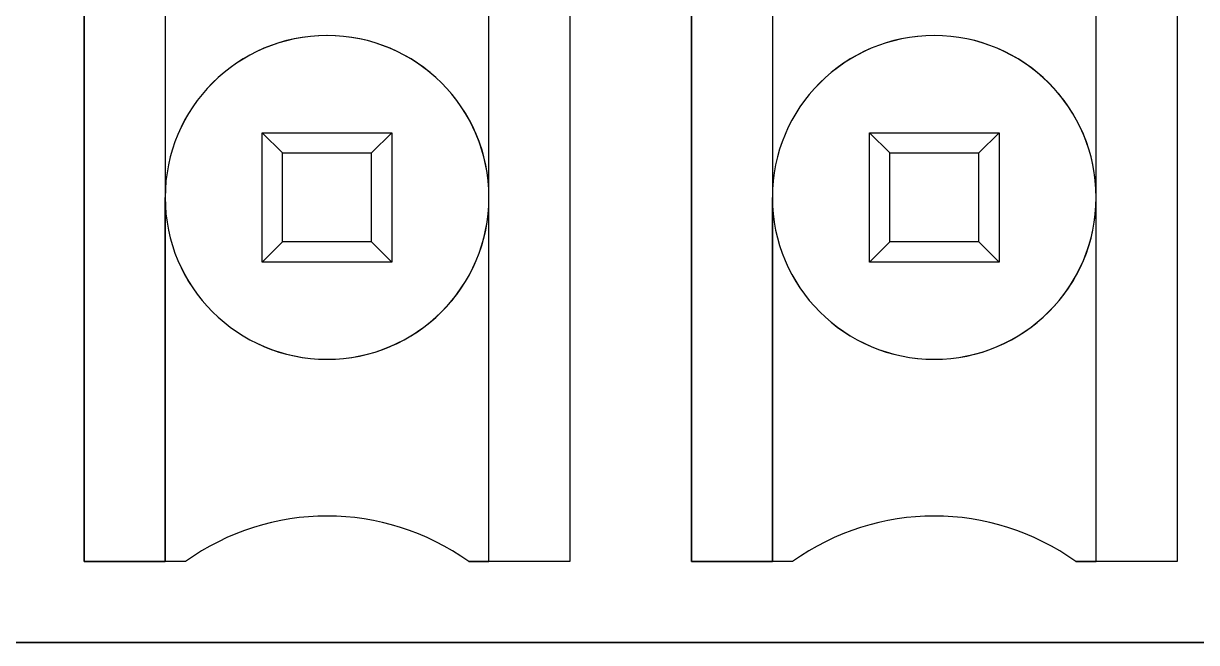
# Model space of a CAD drawing. Header units: millimetres. Extents: x -58 to 58, y -6 to 23.
# Drawn here: x -1.81 to 5.55, y 6.7 to 10.59 of the extents above; entities that cross this region are included whole.
import ezdxf

# ---------------------------------------------------------------- set-up
doc = ezdxf.new("R2010")
doc.units = ezdxf.units.MM
doc.header["$MEASUREMENT"] = 0
doc.layers.add('CL57_ASM', color=7, linetype='CONTINUOUS')

msp = doc.modelspace()

# ---------------------------------------------------------------- linework, layer by layer
at = {"layer": 'CL57_ASM'}
for p, q in [((-1.4265, 7.208), (-1.4265, 11.78)), ((-1.4265, 11.78, -8.128), (-1.4265, 7.208, -8.128)), ((-1.4265, 7.208), (-1.4265, 11.78)), ((-1.4265, 11.78, -8.128), (-1.4265, 7.208, -8.128)), ((-1.4265, 7.208), (-1.4265, 11.78)), ((-1.4265, 11.78, -8.128), (-1.4265, 7.208, -8.128)), ((-1.4265, 7.208), (-1.4265, 11.78)), ((-1.4265, 11.78, -8.128), (-1.4265, 7.208, -8.128)), ((-1.4265, 7.208), (-1.4265, 11.78)), ((-1.4265, 11.78, -8.128), (-1.4265, 7.208, -8.128)), ((-1.4265, 7.208), (-1.4265, 11.78)), ((-1.4265, 11.78, -8.128), (-1.4265, 7.208, -8.128)), ((-0.9185, 11.78, -6.985), (-0.9185, 9.494, -6.985)), ((-0.9185, 11.78, -8.128), (-0.9185, 7.208, -8.128)), ((-0.9185, 11.78, -6.985), (-0.9185, 9.494, -6.985)), ((-0.9185, 11.78, -8.128), (-0.9185, 7.208, -8.128)), ((-0.9185, 11.78, -6.985), (-0.9185, 9.494, -6.985)), ((-0.9185, 11.78, -8.128), (-0.9185, 7.208, -8.128)), ((-0.9185, 11.78, -6.985), (-0.9185, 9.494, -6.985)), ((-0.9185, 11.78, -8.128), (-0.9185, 7.208, -8.128)), ((-0.9185, 11.78, -6.985), (-0.9185, 9.494, -6.985)), ((-0.9185, 11.78, -8.128), (-0.9185, 7.208, -8.128)), ((-0.9185, 11.78, -6.985), (-0.9185, 9.494, -6.985)), ((-0.9185, 11.78, -8.128), (-0.9185, 7.208, -8.128)), ((1.1135, 9.49543, -6.985), (1.1135, 11.78, -6.985)), ((1.1135, 9.49543, -6.985), (1.1135, 11.78, -6.985)), ((1.1135, 7.208, -8.128), (1.1135, 11.78, -8.128)), ((1.1135, 7.208, -8.128), (1.1135, 11.78, -8.128)), ((1.1135, 9.49543, -6.985), (1.1135, 11.78, -6.985)), ((1.1135, 9.49543, -6.985), (1.1135, 11.78, -6.985)), ((1.1135, 7.208, -8.128), (1.1135, 11.78, -8.128)), ((1.1135, 7.208, -8.128), (1.1135, 11.78, -8.128)), ((1.1135, 9.49543, -6.985), (1.1135, 11.78, -6.985)), ((1.1135, 9.49543, -6.985), (1.1135, 11.78, -6.985)), ((1.1135, 7.208, -8.128), (1.1135, 11.78, -8.128)), ((1.1135, 7.208, -8.128), (1.1135, 11.78, -8.128)), ((1.6215, 11.78), (1.6215, 7.208)), ((1.6215, 11.78, -8.128), (1.6215, 7.208, -8.128)), ((1.6215, 11.78), (1.6215, 7.208)), ((1.6215, 11.78, -8.128), (1.6215, 7.208, -8.128)), ((1.6215, 11.78), (1.6215, 7.208)), ((1.6215, 11.78, -8.128), (1.6215, 7.208, -8.128)), ((1.6215, 11.78), (1.6215, 7.208)), ((1.6215, 11.78, -8.128), (1.6215, 7.208, -8.128)), ((1.6215, 11.78), (1.6215, 7.208)), ((1.6215, 11.78, -8.128), (1.6215, 7.208, -8.128)), ((1.6215, 11.78), (1.6215, 7.208)), ((1.6215, 11.78, -8.128), (1.6215, 7.208, -8.128)), ((2.3835, 7.208), (2.3835, 11.78)), ((2.3835, 11.78, -8.128), (2.3835, 7.208, -8.128)), ((2.3835, 7.208), (2.3835, 11.78)), ((2.3835, 11.78, -8.128), (2.3835, 7.208, -8.128)), ((2.3835, 7.208), (2.3835, 11.78)), ((2.3835, 11.78, -8.128), (2.3835, 7.208, -8.128)), ((2.3835, 7.208), (2.3835, 11.78)), ((2.3835, 11.78, -8.128), (2.3835, 7.208, -8.128)), ((2.3835, 7.208), (2.3835, 11.78)), ((2.3835, 11.78, -8.128), (2.3835, 7.208, -8.128)), ((2.3835, 7.208), (2.3835, 11.78)), ((2.3835, 11.78, -8.128), (2.3835, 7.208, -8.128)), ((2.8915, 11.78, -6.985), (2.8915, 9.494, -6.985)), ((2.8915, 11.78, -8.128), (2.8915, 7.208, -8.128)), ((2.8915, 11.78, -6.985), (2.8915, 9.494, -6.985)), ((2.8915, 11.78, -8.128), (2.8915, 7.208, -8.128)), ((2.8915, 11.78, -6.985), (2.8915, 9.494, -6.985)), ((2.8915, 11.78, -8.128), (2.8915, 7.208, -8.128)), ((2.8915, 11.78, -6.985), (2.8915, 9.494, -6.985)), ((2.8915, 11.78, -8.128), (2.8915, 7.208, -8.128)), ((2.8915, 11.78, -6.985), (2.8915, 9.494, -6.985)), ((2.8915, 11.78, -8.128), (2.8915, 7.208, -8.128)), ((2.8915, 11.78, -6.985), (2.8915, 9.494, -6.985)), ((2.8915, 11.78, -8.128), (2.8915, 7.208, -8.128)), ((4.9235, 9.49543, -6.985), (4.9235, 11.78, -6.985)), ((4.9235, 9.49543, -6.985), (4.9235, 11.78, -6.985)), ((4.9235, 7.208, -8.128), (4.9235, 11.78, -8.128)), ((4.9235, 7.208, -8.128), (4.9235, 11.78, -8.128)), ((4.9235, 9.49543, -6.985), (4.9235, 11.78, -6.985)), ((4.9235, 9.49543, -6.985), (4.9235, 11.78, -6.985)), ((4.9235, 7.208, -8.128), (4.9235, 11.78, -8.128)), ((4.9235, 7.208, -8.128), (4.9235, 11.78, -8.128)), ((4.9235, 9.49543, -6.985), (4.9235, 11.78, -6.985)), ((4.9235, 9.49543, -6.985), (4.9235, 11.78, -6.985)), ((4.9235, 7.208, -8.128), (4.9235, 11.78, -8.128)), ((4.9235, 7.208, -8.128), (4.9235, 11.78, -8.128)), ((5.4315, 11.78), (5.4315, 7.208)), ((5.4315, 11.78, -8.128), (5.4315, 7.208, -8.128)), ((5.4315, 11.78), (5.4315, 7.208)), ((5.4315, 11.78, -8.128), (5.4315, 7.208, -8.128)), ((5.4315, 11.78), (5.4315, 7.208)), ((5.4315, 11.78, -8.128), (5.4315, 7.208, -8.128)), ((5.4315, 11.78), (5.4315, 7.208)), ((5.4315, 11.78, -8.128), (5.4315, 7.208, -8.128)), ((5.4315, 11.78), (5.4315, 7.208)), ((5.4315, 11.78, -8.128), (5.4315, 7.208, -8.128)), ((5.4315, 11.78), (5.4315, 7.208)), ((5.4315, 11.78, -8.128), (5.4315, 7.208, -8.128)), ((-0.3089, 9.9004, -5.969), (0.5039, 9.9004, -5.969)), ((-0.3089, 9.0876, -5.969), (-0.3089, 9.9004, -5.969)), ((-0.3089, 9.0876, -5.969), (-0.3089, 9.9004, -5.969)), ((-0.3089, 9.9004, -2.032), (-0.3089, 9.9004, -5.969)), ((-0.3089, 9.0876, -2.032), (-0.3089, 9.9004, -2.032)), ((-0.3089, 9.9004, -2.032), (-0.3089, 9.9004, -5.969)), ((-0.3089, 9.9004, -2.032), (0.5039, 9.9004, -2.032)), ((-0.3089, 9.9004, -5.969), (0.5039, 9.9004, -5.969)), ((-0.3089, 9.0876, -2.032), (-0.3089, 9.9004, -2.032)), ((-0.1819, 9.7734, -1.27), (-0.3089, 9.9004, -2.032)), ((-0.3089, 9.9004, -2.032), (0.5039, 9.9004, -2.032)), ((-0.1819, 9.7734, -1.27), (-0.3089, 9.9004, -2.032)), ((-0.3089, 9.9004, -5.969), (0.5039, 9.9004, -5.969)), ((-0.3089, 9.0876, -5.969), (-0.3089, 9.9004, -5.969)), ((-0.3089, 9.0876, -5.969), (-0.3089, 9.9004, -5.969)), ((-0.3089, 9.9004, -2.032), (-0.3089, 9.9004, -5.969)), ((-0.3089, 9.0876, -2.032), (-0.3089, 9.9004, -2.032)), ((-0.3089, 9.9004, -2.032), (-0.3089, 9.9004, -5.969)), ((-0.3089, 9.9004, -2.032), (0.5039, 9.9004, -2.032)), ((-0.3089, 9.9004, -5.969), (0.5039, 9.9004, -5.969)), ((-0.3089, 9.0876, -2.032), (-0.3089, 9.9004, -2.032)), ((-0.1819, 9.7734, -1.27), (-0.3089, 9.9004, -2.032)), ((-0.3089, 9.9004, -2.032), (0.5039, 9.9004, -2.032)), ((-0.1819, 9.7734, -1.27), (-0.3089, 9.9004, -2.032)), ((-0.3089, 9.9004, -5.969), (0.5039, 9.9004, -5.969)), ((-0.3089, 9.0876, -5.969), (-0.3089, 9.9004, -5.969)), ((-0.3089, 9.0876, -5.969), (-0.3089, 9.9004, -5.969)), ((-0.3089, 9.9004, -2.032), (-0.3089, 9.9004, -5.969)), ((-0.3089, 9.0876, -2.032), (-0.3089, 9.9004, -2.032)), ((-0.3089, 9.9004, -2.032), (-0.3089, 9.9004, -5.969)), ((-0.3089, 9.9004, -2.032), (0.5039, 9.9004, -2.032)), ((-0.3089, 9.9004, -5.969), (0.5039, 9.9004, -5.969)), ((-0.3089, 9.0876, -2.032), (-0.3089, 9.9004, -2.032)), ((-0.1819, 9.7734, -1.27), (-0.3089, 9.9004, -2.032)), ((-0.3089, 9.9004, -2.032), (0.5039, 9.9004, -2.032)), ((-0.1819, 9.7734, -1.27), (-0.3089, 9.9004, -2.032)), ((0.3769, 9.7734, -1.27), (0.5039, 9.9004, -2.032)), ((0.3769, 9.7734, -1.27), (0.5039, 9.9004, -2.032)), ((0.3769, 9.7734, -1.27), (0.5039, 9.9004, -2.032)), ((0.3769, 9.7734, -1.27), (0.5039, 9.9004, -2.032)), ((0.3769, 9.7734, -1.27), (0.5039, 9.9004, -2.032)), ((0.3769, 9.7734, -1.27), (0.5039, 9.9004, -2.032)), ((0.5039, 9.9004, -5.969), (0.5039, 9.0876, -5.969)), ((0.5039, 9.9004, -2.032), (0.5039, 9.9004, -5.969)), ((0.5039, 9.9004, -2.032), (0.5039, 9.9004, -5.969)), ((0.5039, 9.9004, -2.032), (0.5039, 9.0876, -2.032)), ((0.5039, 9.9004, -5.969), (0.5039, 9.0876, -5.969)), ((0.5039, 9.9004, -2.032), (0.5039, 9.0876, -2.032)), ((0.5039, 9.9004, -5.969), (0.5039, 9.0876, -5.969)), ((0.5039, 9.9004, -2.032), (0.5039, 9.9004, -5.969)), ((0.5039, 9.9004, -2.032), (0.5039, 9.9004, -5.969)), ((0.5039, 9.9004, -2.032), (0.5039, 9.0876, -2.032)), ((0.5039, 9.9004, -5.969), (0.5039, 9.0876, -5.969)), ((0.5039, 9.9004, -2.032), (0.5039, 9.0876, -2.032)), ((0.5039, 9.9004, -5.969), (0.5039, 9.0876, -5.969)), ((0.5039, 9.9004, -2.032), (0.5039, 9.9004, -5.969)), ((0.5039, 9.9004, -2.032), (0.5039, 9.9004, -5.969)), ((0.5039, 9.9004, -2.032), (0.5039, 9.0876, -2.032)), ((0.5039, 9.9004, -5.969), (0.5039, 9.0876, -5.969)), ((0.5039, 9.9004, -2.032), (0.5039, 9.0876, -2.032)), ((3.5011, 9.9004, -5.969), (4.3139, 9.9004, -5.969)), ((3.5011, 9.0876, -5.969), (3.5011, 9.9004, -5.969)), ((3.5011, 9.0876, -5.969), (3.5011, 9.9004, -5.969)), ((3.5011, 9.9004, -2.032), (3.5011, 9.9004, -5.969)), ((3.5011, 9.0876, -2.032), (3.5011, 9.9004, -2.032)), ((3.5011, 9.9004, -2.032), (3.5011, 9.9004, -5.969)), ((3.5011, 9.9004, -2.032), (4.3139, 9.9004, -2.032)), ((3.5011, 9.9004, -5.969), (4.3139, 9.9004, -5.969)), ((3.5011, 9.0876, -2.032), (3.5011, 9.9004, -2.032)), ((3.6281, 9.7734, -1.27), (3.5011, 9.9004, -2.032)), ((3.5011, 9.9004, -2.032), (4.3139, 9.9004, -2.032)), ((3.6281, 9.7734, -1.27), (3.5011, 9.9004, -2.032)), ((3.5011, 9.9004, -5.969), (4.3139, 9.9004, -5.969)), ((3.5011, 9.0876, -5.969), (3.5011, 9.9004, -5.969)), ((3.5011, 9.0876, -5.969), (3.5011, 9.9004, -5.969)), ((3.5011, 9.9004, -2.032), (3.5011, 9.9004, -5.969)), ((3.5011, 9.0876, -2.032), (3.5011, 9.9004, -2.032)), ((3.5011, 9.9004, -2.032), (3.5011, 9.9004, -5.969)), ((3.5011, 9.9004, -2.032), (4.3139, 9.9004, -2.032)), ((3.5011, 9.9004, -5.969), (4.3139, 9.9004, -5.969)), ((3.5011, 9.0876, -2.032), (3.5011, 9.9004, -2.032)), ((3.6281, 9.7734, -1.27), (3.5011, 9.9004, -2.032)), ((3.5011, 9.9004, -2.032), (4.3139, 9.9004, -2.032)), ((3.6281, 9.7734, -1.27), (3.5011, 9.9004, -2.032)), ((3.5011, 9.9004, -5.969), (4.3139, 9.9004, -5.969)), ((3.5011, 9.0876, -5.969), (3.5011, 9.9004, -5.969)), ((3.5011, 9.0876, -5.969), (3.5011, 9.9004, -5.969)), ((3.5011, 9.9004, -2.032), (3.5011, 9.9004, -5.969)), ((3.5011, 9.0876, -2.032), (3.5011, 9.9004, -2.032)), ((3.5011, 9.9004, -2.032), (3.5011, 9.9004, -5.969)), ((3.5011, 9.9004, -2.032), (4.3139, 9.9004, -2.032)), ((3.5011, 9.9004, -5.969), (4.3139, 9.9004, -5.969)), ((3.5011, 9.0876, -2.032), (3.5011, 9.9004, -2.032)), ((3.6281, 9.7734, -1.27), (3.5011, 9.9004, -2.032)), ((3.5011, 9.9004, -2.032), (4.3139, 9.9004, -2.032)), ((3.6281, 9.7734, -1.27), (3.5011, 9.9004, -2.032)), ((4.1869, 9.7734, -1.27), (4.3139, 9.9004, -2.032)), ((4.1869, 9.7734, -1.27), (4.3139, 9.9004, -2.032)), ((4.1869, 9.7734, -1.27), (4.3139, 9.9004, -2.032)), ((4.1869, 9.7734, -1.27), (4.3139, 9.9004, -2.032)), ((4.1869, 9.7734, -1.27), (4.3139, 9.9004, -2.032)), ((4.1869, 9.7734, -1.27), (4.3139, 9.9004, -2.032)), ((4.3139, 9.9004, -5.969), (4.3139, 9.0876, -5.969)), ((4.3139, 9.9004, -2.032), (4.3139, 9.9004, -5.969)), ((4.3139, 9.9004, -2.032), (4.3139, 9.9004, -5.969)), ((4.3139, 9.9004, -2.032), (4.3139, 9.0876, -2.032)), ((4.3139, 9.9004, -5.969), (4.3139, 9.0876, -5.969)), ((4.3139, 9.9004, -2.032), (4.3139, 9.0876, -2.032)), ((4.3139, 9.9004, -5.969), (4.3139, 9.0876, -5.969)), ((4.3139, 9.9004, -2.032), (4.3139, 9.9004, -5.969)), ((4.3139, 9.9004, -2.032), (4.3139, 9.9004, -5.969)), ((4.3139, 9.9004, -2.032), (4.3139, 9.0876, -2.032)), ((4.3139, 9.9004, -5.969), (4.3139, 9.0876, -5.969)), ((4.3139, 9.9004, -2.032), (4.3139, 9.0876, -2.032)), ((4.3139, 9.9004, -5.969), (4.3139, 9.0876, -5.969)), ((4.3139, 9.9004, -2.032), (4.3139, 9.9004, -5.969)), ((4.3139, 9.9004, -2.032), (4.3139, 9.9004, -5.969)), ((4.3139, 9.9004, -2.032), (4.3139, 9.0876, -2.032)), ((4.3139, 9.9004, -5.969), (4.3139, 9.0876, -5.969)), ((4.3139, 9.9004, -2.032), (4.3139, 9.0876, -2.032)), ((-0.1819, 9.2146, -1.27), (-0.1819, 9.7734, -1.27)), ((-0.1819, 9.7734, -1.27), (0.3769, 9.7734, -1.27)), ((-0.1819, 9.2146, -1.27), (-0.1819, 9.7734, -1.27)), ((-0.1819, 9.7734, -1.27), (0.3769, 9.7734, -1.27)), ((-0.1819, 9.2146, -1.27), (-0.1819, 9.7734, -1.27)), ((-0.1819, 9.7734, -1.27), (0.3769, 9.7734, -1.27)), ((-0.1819, 9.2146, -1.27), (-0.1819, 9.7734, -1.27)), ((-0.1819, 9.7734, -1.27), (0.3769, 9.7734, -1.27)), ((-0.1819, 9.2146, -1.27), (-0.1819, 9.7734, -1.27)), ((-0.1819, 9.7734, -1.27), (0.3769, 9.7734, -1.27)), ((-0.1819, 9.2146, -1.27), (-0.1819, 9.7734, -1.27)), ((-0.1819, 9.7734, -1.27), (0.3769, 9.7734, -1.27)), ((0.3769, 9.2146, -1.27), (0.3769, 9.7734, -1.27)), ((0.3769, 9.2146, -1.27), (0.3769, 9.7734, -1.27)), ((0.3769, 9.2146, -1.27), (0.3769, 9.7734, -1.27)), ((0.3769, 9.2146, -1.27), (0.3769, 9.7734, -1.27)), ((0.3769, 9.2146, -1.27), (0.3769, 9.7734, -1.27)), ((0.3769, 9.2146, -1.27), (0.3769, 9.7734, -1.27)), ((3.6281, 9.2146, -1.27), (3.6281, 9.7734, -1.27)), ((3.6281, 9.7734, -1.27), (4.1869, 9.7734, -1.27)), ((3.6281, 9.2146, -1.27), (3.6281, 9.7734, -1.27)), ((3.6281, 9.7734, -1.27), (4.1869, 9.7734, -1.27)), ((3.6281, 9.2146, -1.27), (3.6281, 9.7734, -1.27)), ((3.6281, 9.7734, -1.27), (4.1869, 9.7734, -1.27)), ((3.6281, 9.2146, -1.27), (3.6281, 9.7734, -1.27)), ((3.6281, 9.7734, -1.27), (4.1869, 9.7734, -1.27)), ((3.6281, 9.2146, -1.27), (3.6281, 9.7734, -1.27)), ((3.6281, 9.7734, -1.27), (4.1869, 9.7734, -1.27)), ((3.6281, 9.2146, -1.27), (3.6281, 9.7734, -1.27)), ((3.6281, 9.7734, -1.27), (4.1869, 9.7734, -1.27)), ((4.1869, 9.2146, -1.27), (4.1869, 9.7734, -1.27)), ((4.1869, 9.2146, -1.27), (4.1869, 9.7734, -1.27)), ((4.1869, 9.2146, -1.27), (4.1869, 9.7734, -1.27)), ((4.1869, 9.2146, -1.27), (4.1869, 9.7734, -1.27)), ((4.1869, 9.2146, -1.27), (4.1869, 9.7734, -1.27)), ((4.1869, 9.2146, -1.27), (4.1869, 9.7734, -1.27)), ((-0.9185, 7.208, -6.985), (-0.9185, 9.494, -6.985)), ((-0.9185, 7.208, -6.985), (-0.9185, 9.494, -6.985)), ((-0.9185, 9.494, -5.969), (-0.9185, 9.494, -6.985)), ((-0.9185, 9.494, -5.969), (-0.9185, 9.494, -6.985)), ((-0.9185, 7.208, -6.985), (-0.9185, 9.494, -6.985)), ((-0.9185, 7.208, -6.985), (-0.9185, 9.494, -6.985)), ((-0.9185, 9.494, -5.969), (-0.9185, 9.494, -6.985)), ((-0.9185, 9.494, -5.969), (-0.9185, 9.494, -6.985)), ((-0.9185, 7.208, -6.985), (-0.9185, 9.494, -6.985)), ((-0.9185, 7.208, -6.985), (-0.9185, 9.494, -6.985)), ((-0.9185, 9.494, -5.969), (-0.9185, 9.494, -6.985)), ((-0.9185, 9.494, -5.969), (-0.9185, 9.494, -6.985)), ((1.1135, 9.494, -6.985), (1.1135, 9.494, -5.969)), ((1.1135, 9.494, -6.985), (1.1135, 9.494, -5.969)), ((1.1135, 9.494, -6.985), (1.1135, 9.494, -5.969)), ((1.1135, 9.494, -6.985), (1.1135, 9.494, -5.969)), ((1.1135, 9.494, -6.985), (1.1135, 9.494, -5.969)), ((1.1135, 9.494, -6.985), (1.1135, 9.494, -5.969)), ((1.1135, 7.208, -6.985), (1.1135, 9.49257, -6.985)), ((1.1135, 7.208, -6.985), (1.1135, 9.49257, -6.985)), ((1.1135, 7.208, -6.985), (1.1135, 9.49257, -6.985)), ((1.1135, 7.208, -6.985), (1.1135, 9.49257, -6.985)), ((1.1135, 7.208, -6.985), (1.1135, 9.49257, -6.985)), ((1.1135, 7.208, -6.985), (1.1135, 9.49257, -6.985)), ((2.8915, 7.208, -6.985), (2.8915, 9.494, -6.985)), ((2.8915, 7.208, -6.985), (2.8915, 9.494, -6.985)), ((2.8915, 9.494, -5.969), (2.8915, 9.494, -6.985)), ((2.8915, 9.494, -5.969), (2.8915, 9.494, -6.985)), ((2.8915, 7.208, -6.985), (2.8915, 9.494, -6.985)), ((2.8915, 7.208, -6.985), (2.8915, 9.494, -6.985)), ((2.8915, 9.494, -5.969), (2.8915, 9.494, -6.985)), ((2.8915, 9.494, -5.969), (2.8915, 9.494, -6.985)), ((2.8915, 7.208, -6.985), (2.8915, 9.494, -6.985)), ((2.8915, 7.208, -6.985), (2.8915, 9.494, -6.985)), ((2.8915, 9.494, -5.969), (2.8915, 9.494, -6.985)), ((2.8915, 9.494, -5.969), (2.8915, 9.494, -6.985)), ((4.9235, 9.494, -6.985), (4.9235, 9.494, -5.969)), ((4.9235, 9.494, -6.985), (4.9235, 9.494, -5.969)), ((4.9235, 9.494, -6.985), (4.9235, 9.494, -5.969)), ((4.9235, 9.494, -6.985), (4.9235, 9.494, -5.969)), ((4.9235, 9.494, -6.985), (4.9235, 9.494, -5.969)), ((4.9235, 9.494, -6.985), (4.9235, 9.494, -5.969)), ((4.9235, 7.208, -6.985), (4.9235, 9.49257, -6.985)), ((4.9235, 7.208, -6.985), (4.9235, 9.49257, -6.985)), ((4.9235, 7.208, -6.985), (4.9235, 9.49257, -6.985)), ((4.9235, 7.208, -6.985), (4.9235, 9.49257, -6.985)), ((4.9235, 7.208, -6.985), (4.9235, 9.49257, -6.985)), ((4.9235, 7.208, -6.985), (4.9235, 9.49257, -6.985)), ((-0.1819, 9.2146, -1.27), (-0.3089, 9.0876, -2.032)), ((-0.1819, 9.2146, -1.27), (-0.3089, 9.0876, -2.032)), ((-0.1819, 9.2146, -1.27), (-0.3089, 9.0876, -2.032)), ((-0.1819, 9.2146, -1.27), (-0.3089, 9.0876, -2.032)), ((-0.1819, 9.2146, -1.27), (-0.3089, 9.0876, -2.032)), ((-0.1819, 9.2146, -1.27), (-0.3089, 9.0876, -2.032)), ((0.3769, 9.2146, -1.27), (-0.1819, 9.2146, -1.27)), ((0.3769, 9.2146, -1.27), (-0.1819, 9.2146, -1.27)), ((0.3769, 9.2146, -1.27), (-0.1819, 9.2146, -1.27)), ((0.3769, 9.2146, -1.27), (-0.1819, 9.2146, -1.27)), ((0.3769, 9.2146, -1.27), (-0.1819, 9.2146, -1.27)), ((0.3769, 9.2146, -1.27), (-0.1819, 9.2146, -1.27)), ((0.5039, 9.0876, -2.032), (0.3769, 9.2146, -1.27)), ((0.5039, 9.0876, -2.032), (0.3769, 9.2146, -1.27)), ((0.5039, 9.0876, -2.032), (0.3769, 9.2146, -1.27)), ((0.5039, 9.0876, -2.032), (0.3769, 9.2146, -1.27)), ((0.5039, 9.0876, -2.032), (0.3769, 9.2146, -1.27)), ((0.5039, 9.0876, -2.032), (0.3769, 9.2146, -1.27)), ((3.6281, 9.2146, -1.27), (3.5011, 9.0876, -2.032)), ((3.6281, 9.2146, -1.27), (3.5011, 9.0876, -2.032)), ((3.6281, 9.2146, -1.27), (3.5011, 9.0876, -2.032)), ((3.6281, 9.2146, -1.27), (3.5011, 9.0876, -2.032)), ((3.6281, 9.2146, -1.27), (3.5011, 9.0876, -2.032)), ((3.6281, 9.2146, -1.27), (3.5011, 9.0876, -2.032)), ((4.1869, 9.2146, -1.27), (3.6281, 9.2146, -1.27)), ((4.1869, 9.2146, -1.27), (3.6281, 9.2146, -1.27)), ((4.1869, 9.2146, -1.27), (3.6281, 9.2146, -1.27)), ((4.1869, 9.2146, -1.27), (3.6281, 9.2146, -1.27)), ((4.1869, 9.2146, -1.27), (3.6281, 9.2146, -1.27)), ((4.1869, 9.2146, -1.27), (3.6281, 9.2146, -1.27)), ((4.3139, 9.0876, -2.032), (4.1869, 9.2146, -1.27)), ((4.3139, 9.0876, -2.032), (4.1869, 9.2146, -1.27)), ((4.3139, 9.0876, -2.032), (4.1869, 9.2146, -1.27)), ((4.3139, 9.0876, -2.032), (4.1869, 9.2146, -1.27)), ((4.3139, 9.0876, -2.032), (4.1869, 9.2146, -1.27)), ((4.3139, 9.0876, -2.032), (4.1869, 9.2146, -1.27)), ((0.5039, 9.0876, -5.969), (-0.3089, 9.0876, -5.969)), ((-0.3089, 9.0876, -5.969), (-0.3089, 9.0876, -2.032)), ((0.5039, 9.0876, -5.969), (-0.3089, 9.0876, -5.969)), ((-0.3089, 9.0876, -5.969), (-0.3089, 9.0876, -2.032)), ((0.5039, 9.0876, -2.032), (-0.3089, 9.0876, -2.032)), ((0.5039, 9.0876, -2.032), (-0.3089, 9.0876, -2.032)), ((0.5039, 9.0876, -5.969), (-0.3089, 9.0876, -5.969)), ((-0.3089, 9.0876, -5.969), (-0.3089, 9.0876, -2.032)), ((0.5039, 9.0876, -5.969), (-0.3089, 9.0876, -5.969)), ((-0.3089, 9.0876, -5.969), (-0.3089, 9.0876, -2.032)), ((0.5039, 9.0876, -2.032), (-0.3089, 9.0876, -2.032)), ((0.5039, 9.0876, -2.032), (-0.3089, 9.0876, -2.032)), ((0.5039, 9.0876, -5.969), (-0.3089, 9.0876, -5.969)), ((-0.3089, 9.0876, -5.969), (-0.3089, 9.0876, -2.032)), ((0.5039, 9.0876, -5.969), (-0.3089, 9.0876, -5.969)), ((-0.3089, 9.0876, -5.969), (-0.3089, 9.0876, -2.032)), ((0.5039, 9.0876, -2.032), (-0.3089, 9.0876, -2.032)), ((0.5039, 9.0876, -2.032), (-0.3089, 9.0876, -2.032)), ((0.5039, 9.0876, -2.032), (0.5039, 9.0876, -5.969)), ((0.5039, 9.0876, -2.032), (0.5039, 9.0876, -5.969)), ((0.5039, 9.0876, -2.032), (0.5039, 9.0876, -5.969)), ((0.5039, 9.0876, -2.032), (0.5039, 9.0876, -5.969)), ((0.5039, 9.0876, -2.032), (0.5039, 9.0876, -5.969)), ((0.5039, 9.0876, -2.032), (0.5039, 9.0876, -5.969)), ((4.3139, 9.0876, -5.969), (3.5011, 9.0876, -5.969)), ((3.5011, 9.0876, -5.969), (3.5011, 9.0876, -2.032)), ((4.3139, 9.0876, -5.969), (3.5011, 9.0876, -5.969)), ((3.5011, 9.0876, -5.969), (3.5011, 9.0876, -2.032)), ((4.3139, 9.0876, -2.032), (3.5011, 9.0876, -2.032)), ((4.3139, 9.0876, -2.032), (3.5011, 9.0876, -2.032)), ((4.3139, 9.0876, -5.969), (3.5011, 9.0876, -5.969)), ((3.5011, 9.0876, -5.969), (3.5011, 9.0876, -2.032)), ((4.3139, 9.0876, -5.969), (3.5011, 9.0876, -5.969)), ((3.5011, 9.0876, -5.969), (3.5011, 9.0876, -2.032)), ((4.3139, 9.0876, -2.032), (3.5011, 9.0876, -2.032)), ((4.3139, 9.0876, -2.032), (3.5011, 9.0876, -2.032)), ((4.3139, 9.0876, -5.969), (3.5011, 9.0876, -5.969)), ((3.5011, 9.0876, -5.969), (3.5011, 9.0876, -2.032)), ((4.3139, 9.0876, -5.969), (3.5011, 9.0876, -5.969)), ((3.5011, 9.0876, -5.969), (3.5011, 9.0876, -2.032)), ((4.3139, 9.0876, -2.032), (3.5011, 9.0876, -2.032)), ((4.3139, 9.0876, -2.032), (3.5011, 9.0876, -2.032)), ((4.3139, 9.0876, -2.032), (4.3139, 9.0876, -5.969)), ((4.3139, 9.0876, -2.032), (4.3139, 9.0876, -5.969)), ((4.3139, 9.0876, -2.032), (4.3139, 9.0876, -5.969)), ((4.3139, 9.0876, -2.032), (4.3139, 9.0876, -5.969)), ((4.3139, 9.0876, -2.032), (4.3139, 9.0876, -5.969)), ((4.3139, 9.0876, -2.032), (4.3139, 9.0876, -5.969)), ((-0.7915, 7.208), (-1.4265, 7.208)), ((-1.4265, 7.208, -8.128), (-0.9185, 7.208, -8.128)), ((-1.4265, 7.208, -8.128), (-0.9185, 7.208, -8.128)), ((-1.4265, 7.208, -8.128), (-1.4265, 7.208)), ((-0.7915, 7.208), (-1.4265, 7.208)), ((-1.4265, 7.208, -8.128), (-1.4265, 7.208)), ((-0.7915, 7.208), (-1.4265, 7.208)), ((-1.4265, 7.208, -8.128), (-0.9185, 7.208, -8.128)), ((-1.4265, 7.208, -8.128), (-0.9185, 7.208, -8.128)), ((-1.4265, 7.208, -8.128), (-1.4265, 7.208)), ((-0.7915, 7.208), (-1.4265, 7.208)), ((-1.4265, 7.208, -8.128), (-1.4265, 7.208)), ((-0.7915, 7.208), (-1.4265, 7.208)), ((-1.4265, 7.208, -8.128), (-0.9185, 7.208, -8.128)), ((-1.4265, 7.208, -8.128), (-0.9185, 7.208, -8.128)), ((-1.4265, 7.208, -8.128), (-1.4265, 7.208)), ((-0.7915, 7.208), (-1.4265, 7.208)), ((-1.4265, 7.208, -8.128), (-1.4265, 7.208)), ((-0.9185, 7.208, -8.128), (-0.9185, 7.208, -6.985)), ((-0.7915, 7.208, -6.985), (-0.9185, 7.208, -6.985)), ((-0.9185, 7.208, -8.128), (-0.9185, 7.208, -6.985)), ((-0.7915, 7.208, -6.985), (-0.9185, 7.208, -6.985)), ((-0.9185, 7.208, -8.128), (-0.9185, 7.208, -6.985)), ((-0.7915, 7.208, -6.985), (-0.9185, 7.208, -6.985)), ((-0.9185, 7.208, -8.128), (-0.9185, 7.208, -6.985)), ((-0.7915, 7.208, -6.985), (-0.9185, 7.208, -6.985)), ((-0.9185, 7.208, -8.128), (-0.9185, 7.208, -6.985)), ((-0.7915, 7.208, -6.985), (-0.9185, 7.208, -6.985)), ((-0.9185, 7.208, -8.128), (-0.9185, 7.208, -6.985)), ((-0.7915, 7.208, -6.985), (-0.9185, 7.208, -6.985)), ((-0.7915, 7.208), (-0.7915, 7.208, -6.985)), ((-0.7915, 7.208), (-0.7915, 7.208, -6.985)), ((-0.7915, 7.208), (-0.7915, 7.208, -6.985)), ((-0.7915, 7.208), (-0.7915, 7.208, -6.985)), ((-0.7915, 7.208), (-0.7915, 7.208, -6.985)), ((-0.7915, 7.208), (-0.7915, 7.208, -6.985)), ((1.6215, 7.208), (0.9865, 7.208)), ((0.9865, 7.208, -6.985), (1.1135, 7.208, -6.985)), ((1.6215, 7.208), (0.9865, 7.208)), ((0.9865, 7.208, -6.985), (1.1135, 7.208, -6.985)), ((0.9865, 7.208, -6.985), (0.9865, 7.208)), ((0.9865, 7.208, -6.985), (0.9865, 7.208)), ((1.6215, 7.208), (0.9865, 7.208)), ((0.9865, 7.208, -6.985), (1.1135, 7.208, -6.985)), ((1.6215, 7.208), (0.9865, 7.208)), ((0.9865, 7.208, -6.985), (1.1135, 7.208, -6.985)), ((0.9865, 7.208, -6.985), (0.9865, 7.208)), ((0.9865, 7.208, -6.985), (0.9865, 7.208)), ((1.6215, 7.208), (0.9865, 7.208)), ((0.9865, 7.208, -6.985), (1.1135, 7.208, -6.985)), ((1.6215, 7.208), (0.9865, 7.208)), ((0.9865, 7.208, -6.985), (1.1135, 7.208, -6.985)), ((0.9865, 7.208, -6.985), (0.9865, 7.208)), ((0.9865, 7.208, -6.985), (0.9865, 7.208)), ((1.6215, 7.208, -8.128), (1.1135, 7.208, -8.128)), ((1.1135, 7.208, -8.128), (1.1135, 7.208, -6.985)), ((1.1135, 7.208, -8.128), (1.1135, 7.208, -6.985)), ((1.6215, 7.208, -8.128), (1.1135, 7.208, -8.128)), ((1.6215, 7.208, -8.128), (1.1135, 7.208, -8.128)), ((1.1135, 7.208, -8.128), (1.1135, 7.208, -6.985)), ((1.1135, 7.208, -8.128), (1.1135, 7.208, -6.985)), ((1.6215, 7.208, -8.128), (1.1135, 7.208, -8.128)), ((1.6215, 7.208, -8.128), (1.1135, 7.208, -8.128)), ((1.1135, 7.208, -8.128), (1.1135, 7.208, -6.985)), ((1.1135, 7.208, -8.128), (1.1135, 7.208, -6.985)), ((1.6215, 7.208, -8.128), (1.1135, 7.208, -8.128)), ((1.6215, 7.208), (1.6215, 7.208, -8.128)), ((1.6215, 7.208), (1.6215, 7.208, -8.128)), ((1.6215, 7.208), (1.6215, 7.208, -8.128)), ((1.6215, 7.208), (1.6215, 7.208, -8.128)), ((1.6215, 7.208), (1.6215, 7.208, -8.128)), ((1.6215, 7.208), (1.6215, 7.208, -8.128)), ((3.0185, 7.208), (2.3835, 7.208)), ((2.3835, 7.208, -8.128), (2.8915, 7.208, -8.128)), ((2.3835, 7.208, -8.128), (2.8915, 7.208, -8.128)), ((2.3835, 7.208, -8.128), (2.3835, 7.208)), ((3.0185, 7.208), (2.3835, 7.208)), ((2.3835, 7.208, -8.128), (2.3835, 7.208)), ((3.0185, 7.208), (2.3835, 7.208)), ((2.3835, 7.208, -8.128), (2.8915, 7.208, -8.128)), ((2.3835, 7.208, -8.128), (2.8915, 7.208, -8.128)), ((2.3835, 7.208, -8.128), (2.3835, 7.208)), ((3.0185, 7.208), (2.3835, 7.208)), ((2.3835, 7.208, -8.128), (2.3835, 7.208)), ((3.0185, 7.208), (2.3835, 7.208)), ((2.3835, 7.208, -8.128), (2.8915, 7.208, -8.128)), ((2.3835, 7.208, -8.128), (2.8915, 7.208, -8.128)), ((2.3835, 7.208, -8.128), (2.3835, 7.208)), ((3.0185, 7.208), (2.3835, 7.208)), ((2.3835, 7.208, -8.128), (2.3835, 7.208)), ((2.8915, 7.208, -8.128), (2.8915, 7.208, -6.985)), ((3.0185, 7.208, -6.985), (2.8915, 7.208, -6.985)), ((2.8915, 7.208, -8.128), (2.8915, 7.208, -6.985)), ((3.0185, 7.208, -6.985), (2.8915, 7.208, -6.985)), ((2.8915, 7.208, -8.128), (2.8915, 7.208, -6.985)), ((3.0185, 7.208, -6.985), (2.8915, 7.208, -6.985)), ((2.8915, 7.208, -8.128), (2.8915, 7.208, -6.985)), ((3.0185, 7.208, -6.985), (2.8915, 7.208, -6.985)), ((2.8915, 7.208, -8.128), (2.8915, 7.208, -6.985)), ((3.0185, 7.208, -6.985), (2.8915, 7.208, -6.985)), ((2.8915, 7.208, -8.128), (2.8915, 7.208, -6.985)), ((3.0185, 7.208, -6.985), (2.8915, 7.208, -6.985)), ((3.0185, 7.208), (3.0185, 7.208, -6.985)), ((3.0185, 7.208), (3.0185, 7.208, -6.985)), ((3.0185, 7.208), (3.0185, 7.208, -6.985)), ((3.0185, 7.208), (3.0185, 7.208, -6.985)), ((3.0185, 7.208), (3.0185, 7.208, -6.985)), ((3.0185, 7.208), (3.0185, 7.208, -6.985)), ((5.4315, 7.208), (4.7965, 7.208)), ((4.7965, 7.208, -6.985), (4.9235, 7.208, -6.985)), ((5.4315, 7.208), (4.7965, 7.208)), ((4.7965, 7.208, -6.985), (4.9235, 7.208, -6.985)), ((4.7965, 7.208, -6.985), (4.7965, 7.208)), ((4.7965, 7.208, -6.985), (4.7965, 7.208)), ((5.4315, 7.208), (4.7965, 7.208)), ((4.7965, 7.208, -6.985), (4.9235, 7.208, -6.985)), ((5.4315, 7.208), (4.7965, 7.208)), ((4.7965, 7.208, -6.985), (4.9235, 7.208, -6.985)), ((4.7965, 7.208, -6.985), (4.7965, 7.208)), ((4.7965, 7.208, -6.985), (4.7965, 7.208)), ((5.4315, 7.208), (4.7965, 7.208)), ((4.7965, 7.208, -6.985), (4.9235, 7.208, -6.985)), ((5.4315, 7.208), (4.7965, 7.208)), ((4.7965, 7.208, -6.985), (4.9235, 7.208, -6.985)), ((4.7965, 7.208, -6.985), (4.7965, 7.208)), ((4.7965, 7.208, -6.985), (4.7965, 7.208)), ((5.4315, 7.208, -8.128), (4.9235, 7.208, -8.128)), ((4.9235, 7.208, -8.128), (4.9235, 7.208, -6.985)), ((4.9235, 7.208, -8.128), (4.9235, 7.208, -6.985)), ((5.4315, 7.208, -8.128), (4.9235, 7.208, -8.128)), ((5.4315, 7.208, -8.128), (4.9235, 7.208, -8.128)), ((4.9235, 7.208, -8.128), (4.9235, 7.208, -6.985)), ((4.9235, 7.208, -8.128), (4.9235, 7.208, -6.985)), ((5.4315, 7.208, -8.128), (4.9235, 7.208, -8.128)), ((5.4315, 7.208, -8.128), (4.9235, 7.208, -8.128)), ((4.9235, 7.208, -8.128), (4.9235, 7.208, -6.985)), ((4.9235, 7.208, -8.128), (4.9235, 7.208, -6.985)), ((5.4315, 7.208, -8.128), (4.9235, 7.208, -8.128)), ((5.4315, 7.208), (5.4315, 7.208, -8.128)), ((5.4315, 7.208), (5.4315, 7.208, -8.128)), ((5.4315, 7.208), (5.4315, 7.208, -8.128)), ((5.4315, 7.208), (5.4315, 7.208, -8.128)), ((5.4315, 7.208), (5.4315, 7.208, -8.128)), ((5.4315, 7.208), (5.4315, 7.208, -8.128)), ((47.5, 6.7, -64.7), (-47.5, 6.7, -64.7)), ((47.5, 6.7, -64.7), (-47.5, 6.7, -64.7)), ((47.5, 6.7, -64.7), (-47.5, 6.7, -64.7)), ((47.5, 6.7, -64.7), (-47.5, 6.7, -64.7)), ((47.5, 6.7, -64.7), (-47.5, 6.7, -64.7)), ((47.5, 6.7, -64.7), (-47.5, 6.7, -64.7)), ((10.321, 6.7, -2), (-13.936, 6.7, -2)), ((10.321, 6.7, -9.144), (-13.936, 6.7, -9.144)), ((10.321, 6.7, -2), (-13.936, 6.7, -2)), ((-13.936, 6.7), (10.321, 6.7)), ((10.321, 6.7, -9.144), (-13.936, 6.7, -9.144)), ((-13.936, 6.7), (10.321, 6.7)), ((10.321, 6.7, -2), (-13.936, 6.7, -2)), ((10.321, 6.7, -9.144), (-13.936, 6.7, -9.144)), ((10.321, 6.7, -2), (-13.936, 6.7, -2)), ((-13.936, 6.7), (10.321, 6.7)), ((10.321, 6.7, -9.144), (-13.936, 6.7, -9.144)), ((-13.936, 6.7), (10.321, 6.7)), ((10.321, 6.7, -2), (-13.936, 6.7, -2)), ((10.321, 6.7, -9.144), (-13.936, 6.7, -9.144)), ((10.321, 6.7, -2), (-13.936, 6.7, -2)), ((-13.936, 6.7), (10.321, 6.7)), ((10.321, 6.7, -9.144), (-13.936, 6.7, -9.144)), ((-13.936, 6.7), (10.321, 6.7))]:
    msp.add_line(p, q, dxfattribs=at)
for centre, radius, start, end in [((0.0975, 9.494, -6.985), 1.016, 0.0804838, 180), ((0.0975, 9.494, -6.985), 1.016, 0.0804838, 180), ((0.0975, 9.494, -5.969), 1.016, 0, 180), ((0.0975, 9.494, -5.969), 1.016, 0, 180), ((0.0975, 9.494, -6.985), 1.016, 0.0804838, 180), ((0.0975, 9.494, -6.985), 1.016, 0.0804838, 180), ((0.0975, 9.494, -5.969), 1.016, 0, 180), ((0.0975, 9.494, -5.969), 1.016, 0, 180), ((0.0975, 9.494, -6.985), 1.016, 0.0804838, 180), ((0.0975, 9.494, -6.985), 1.016, 0.0804838, 180), ((0.0975, 9.494, -5.969), 1.016, 0, 180), ((0.0975, 9.494, -5.969), 1.016, 0, 180), ((3.9075, 9.494, -6.985), 1.016, 0.0804838, 180), ((3.9075, 9.494, -6.985), 1.016, 0.0804838, 180), ((3.9075, 9.494, -5.969), 1.016, 0, 180), ((3.9075, 9.494, -5.969), 1.016, 0, 180), ((3.9075, 9.494, -6.985), 1.016, 0.0804838, 180), ((3.9075, 9.494, -6.985), 1.016, 0.0804838, 180), ((3.9075, 9.494, -5.969), 1.016, 0, 180), ((3.9075, 9.494, -5.969), 1.016, 0, 180), ((3.9075, 9.494, -6.985), 1.016, 0.0804838, 180), ((3.9075, 9.494, -6.985), 1.016, 0.0804838, 180), ((3.9075, 9.494, -5.969), 1.016, 0, 180), ((3.9075, 9.494, -5.969), 1.016, 0, 180), ((0.0975, 9.494, -6.985), 1.016, 180, -0.0804838), ((0.0975, 9.494, -6.985), 1.016, 180, -0.0804838), ((0.0975, 9.494, -5.969), 1.016, 180, 0), ((0.0975, 9.494, -5.969), 1.016, 180, 0), ((0.0975, 9.494, -6.985), 1.016, 180, -0.0804838), ((0.0975, 9.494, -6.985), 1.016, 180, -0.0804838), ((0.0975, 9.494, -5.969), 1.016, 180, 0), ((0.0975, 9.494, -5.969), 1.016, 180, 0), ((0.0975, 9.494, -6.985), 1.016, 180, -0.0804838), ((0.0975, 9.494, -6.985), 1.016, 180, -0.0804838), ((0.0975, 9.494, -5.969), 1.016, 180, 0), ((0.0975, 9.494, -5.969), 1.016, 180, 0), ((3.9075, 9.494, -6.985), 1.016, 180, -0.0804838), ((3.9075, 9.494, -6.985), 1.016, 180, -0.0804838), ((3.9075, 9.494, -5.969), 1.016, 180, 0), ((3.9075, 9.494, -5.969), 1.016, 180, 0), ((3.9075, 9.494, -6.985), 1.016, 180, -0.0804838), ((3.9075, 9.494, -6.985), 1.016, 180, -0.0804838), ((3.9075, 9.494, -5.969), 1.016, 180, 0), ((3.9075, 9.494, -5.969), 1.016, 180, 0), ((3.9075, 9.494, -6.985), 1.016, 180, -0.0804838), ((3.9075, 9.494, -6.985), 1.016, 180, -0.0804838), ((3.9075, 9.494, -5.969), 1.016, 180, 0), ((3.9075, 9.494, -5.969), 1.016, 180, 0), ((0.0975, 5.97016), 1.524, 54.3147, 125.685), ((0.0975, 5.97016, -6.985), 1.524, 54.3147, 125.685), ((0.0975, 5.97016, -6.985), 1.524, 54.3147, 125.685), ((0.0975, 5.97016), 1.524, 54.3147, 125.685), ((0.0975, 5.97016), 1.524, 54.3147, 125.685), ((0.0975, 5.97016, -6.985), 1.524, 54.3147, 125.685), ((0.0975, 5.97016, -6.985), 1.524, 54.3147, 125.685), ((0.0975, 5.97016), 1.524, 54.3147, 125.685), ((0.0975, 5.97016), 1.524, 54.3147, 125.685), ((0.0975, 5.97016, -6.985), 1.524, 54.3147, 125.685), ((0.0975, 5.97016, -6.985), 1.524, 54.3147, 125.685), ((0.0975, 5.97016), 1.524, 54.3147, 125.685), ((3.9075, 5.97016), 1.524, 54.3147, 125.685), ((3.9075, 5.97016, -6.985), 1.524, 54.3147, 125.685), ((3.9075, 5.97016, -6.985), 1.524, 54.3147, 125.685), ((3.9075, 5.97016), 1.524, 54.3147, 125.685), ((3.9075, 5.97016), 1.524, 54.3147, 125.685), ((3.9075, 5.97016, -6.985), 1.524, 54.3147, 125.685), ((3.9075, 5.97016, -6.985), 1.524, 54.3147, 125.685), ((3.9075, 5.97016), 1.524, 54.3147, 125.685), ((3.9075, 5.97016), 1.524, 54.3147, 125.685), ((3.9075, 5.97016, -6.985), 1.524, 54.3147, 125.685), ((3.9075, 5.97016, -6.985), 1.524, 54.3147, 125.685), ((3.9075, 5.97016), 1.524, 54.3147, 125.685)]:
    msp.add_arc(centre, radius, start, end, dxfattribs=at)

doc.saveas('drawing.dxf')
